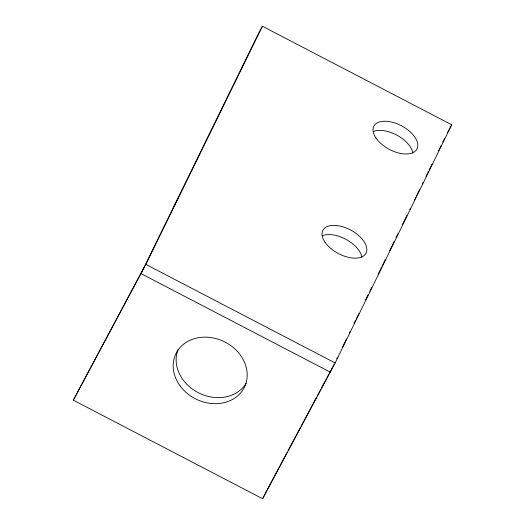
<?xml version="1.0" encoding="UTF-8"?>
<svg xmlns="http://www.w3.org/2000/svg" width="525" height="525" viewBox="0 0 525 525"><rect width="100%" height="100%" fill="white"/><g stroke="black" fill="none" stroke-linecap="round" stroke-linejoin="round"><path stroke-width="0.79" d="M330.245 372.127L140.976 273.591L257.526 35.431L262.428 26.25L451.69 124.786L335.147 362.952L262.631 498.75L73.31 400.181L143.935 267.547M73.31 400.181L145.878 264.416L262.428 26.25M262.631 498.75L266.752 490.527M333.204 366.083L333.92 364.613M336.801 358.733L337.516 357.262M342.188 347.714L346.507 338.901M349.381 333.027L350.096 331.557M354.053 323.479L355.491 320.539M356.206 319.069L359.087 313.195M365.558 299.972L368.071 294.827M369.869 291.158L371.667 287.483M378.138 274.26L381.727 266.917M382.449 265.447L385.324 259.573M389.635 250.76L394.314 241.205M396.106 237.536L397.904 233.861M402.577 224.313L406.895 215.499M409.769 209.619L410.484 208.156M414.442 200.071L415.879 197.137M416.601 195.668L419.475 189.787M422.349 183.914L423.065 182.444M425.946 176.571L428.459 171.426M429.181 169.956L432.055 164.082M438.526 150.859L441.039 145.72M442.837 142.045L444.636 138.37M173.709 206.706L178.612 197.525M447.543 132.549L451.69 124.786M267.527 489.083L279.891 465.931M280.658 464.481L287.228 452.183M288.002 450.732L300.366 427.58M301.14 426.136L316.588 397.195M317.363 395.745L320.841 389.235M321.615 387.785L332.817 366.804M145.878 264.416L335.147 362.952M322.153 235.804A24.399 13.256 28.1 0 1 345.949 239.334A24.399 13.256 28.1 0 1 361.843 257.191M373.131 131.637A24.399 13.256 28.1 0 1 396.92 135.168A24.399 13.256 28.1 0 1 412.821 153.031M246.199 383.276A38.122 31.999 26.1 0 1 198.877 393.008A38.122 31.999 26.1 0 1 178.054 349.519M325.027 242.215A24.399 13.256 28.1 0 0 363.845 255.727A24.399 13.256 28.1 0 0 344.479 227.338A24.399 13.256 28.1 0 0 325.027 242.215M376.005 138.049A24.399 13.256 28.1 0 0 414.822 151.561A24.399 13.256 28.1 0 0 395.456 123.178A24.399 13.256 28.1 0 0 376.005 138.049M180.219 386.059A38.122 31.999 26.1 0 0 243.987 388.014A38.122 31.999 26.1 0 0 206.332 337.162A38.122 31.999 26.1 0 0 180.219 386.059"/></g></svg>
